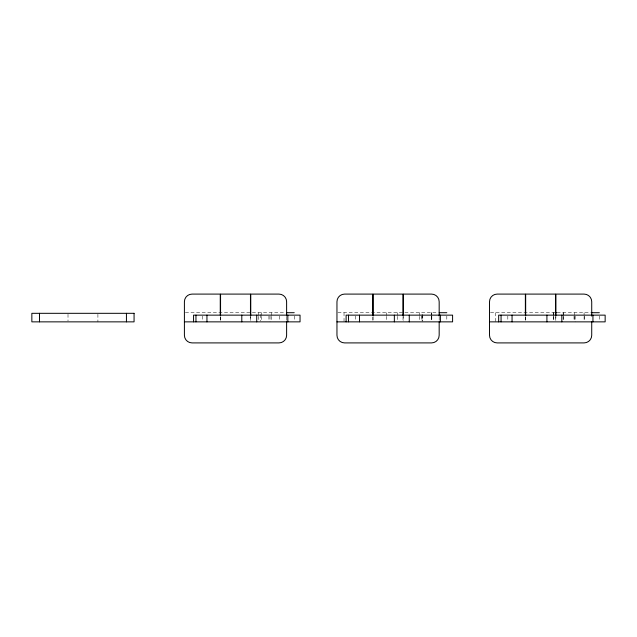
<?xml version="1.0" encoding="UTF-8"?>
<svg xmlns="http://www.w3.org/2000/svg" width="637" height="637" viewBox="0 0 637 637"><rect width="100%" height="100%" fill="white"/><g stroke="black" fill="none" stroke-linecap="round" stroke-linejoin="round"><path stroke-width="0.48" stroke-dasharray="3.19 2.39" d="M185.375 312.703L284.707 312.703M337.928 312.703L438.216 312.703M490.474 312.703L554.453 312.703M557.12 312.703L590.77 312.703M599.369 316.103L599.353 320.944M584.376 316.103L584.376 320.897M584.097 312.703L584.097 315.45M584.097 316.366L584.097 321.86M575.147 316.103L575.147 321.86M574.526 312.703L574.526 315.45M574.526 316.366L574.526 321.86M574.041 316.103L574.041 320.897M563.626 312.703L563.626 315.45M563.626 316.366L563.626 321.86M563.156 312.703L563.156 315.45M563.156 316.366L563.156 321.86M555.878 315.14L555.878 320.944M555.568 316.9L555.568 320.865M553.72 312.703L553.72 315.45M553.72 316.366L553.72 321.86M553.561 312.703L553.561 315.45M553.561 316.366L553.561 321.86M525.668 316.9L525.668 320.865M525.366 317.059L525.366 321.86M507.816 316.103L507.816 320.897M495.506 312.703L495.506 321.86M446.816 316.103L446.8 320.944M439.172 317.059L439.172 321.86M431.814 316.103L431.814 320.897M431.544 312.703L431.544 315.45M431.544 316.366L431.544 321.86M431.313 312.703L431.313 315.45M431.313 316.366L431.313 321.86M422.777 314.535L422.777 320.944M422.594 316.103L422.594 321.86M422.1 314.535L422.1 320.944M421.487 316.103L421.487 320.897M419.759 312.703L419.759 315.45M419.759 316.366L419.759 321.86M403.317 315.14L403.317 320.944M403.014 316.9L403.014 320.865M397.56 312.703L397.56 315.45M397.56 316.366L397.56 321.86M386.333 312.703L386.333 315.45M386.333 316.366L386.333 321.86M373.115 316.9L373.115 320.865M372.812 317.059L372.812 321.86M355.263 316.103L355.263 320.897M344.028 312.703L344.028 321.86M294.262 316.103L294.246 320.944M286.618 317.059L286.618 321.86M279.261 316.103L279.261 320.897M271.362 312.703L271.362 315.45M271.362 316.366L271.362 321.86M270.04 316.103L270.04 321.86M268.933 316.103L268.933 320.897M261.274 312.703L261.274 315.45M261.274 316.366L261.274 320.944M260.246 314.535L260.246 320.944M258.28 312.703L258.28 315.45M258.28 316.366L258.28 320.944M250.763 315.14L250.763 320.944M250.46 316.9L250.46 320.865M220.561 316.9L220.561 320.865M220.259 317.059L220.259 321.86M202.709 316.103L202.709 320.897M97.907 314.264L97.907 321.86M68.008 314.264L68.008 320.905"/><path stroke-width="0.96" d="M286.618 312.703L294.246 312.703M439.172 312.703L446.8 312.703M554.994 312.703L556.523 312.703M591.725 312.703L599.353 312.703M184.404 321.86L300.043 321.86L300.043 315.14L193.56 315.14L193.56 321.86M336.957 321.86L452.596 321.86L452.596 315.14L346.114 315.14L346.114 321.86M489.511 321.86L605.15 321.86L605.15 315.14L498.667 315.14L498.667 321.86M592.943 315.14L592.943 321.86M591.725 316.103L591.725 301.715A7.628 7.628 0 0 0 584.097 294.095L555.878 294.095L555.878 315.45M591.725 321.86L591.725 335.285A7.628 7.628 0 0 1 584.097 342.905L497.139 342.905A7.628 7.628 0 0 1 489.511 335.285L489.511 301.715A7.628 7.628 0 0 1 497.139 294.095L525.366 294.095L525.366 315.14M561.826 315.14L561.826 321.86M555.568 315.904L555.568 294.095L525.668 294.095L525.668 315.904M546.912 315.14L546.912 321.86M512.06 315.14L512.06 321.86M501.064 315.14L501.064 321.86M440.39 315.14L440.39 321.86M439.172 316.103L439.172 301.715A7.628 7.628 0 0 0 431.544 294.095L403.317 294.095L403.317 315.14M439.172 321.86L439.172 335.285A7.628 7.628 0 0 1 431.544 342.905L344.585 342.905A7.628 7.628 0 0 1 336.957 335.285L336.957 301.715A7.628 7.628 0 0 1 344.585 294.095L372.812 294.095L372.812 315.45M409.272 315.14L409.272 321.86M403.014 315.904L403.014 294.095L373.115 294.095L373.115 315.904M394.351 315.14L394.351 321.86M359.507 315.14L359.507 321.86M348.511 315.14L348.511 321.86M287.836 315.14L287.836 321.86M286.618 316.103L286.618 301.715A7.628 7.628 0 0 0 278.99 294.095L250.763 294.095L250.763 315.45M286.618 321.86L286.618 335.285A7.628 7.628 0 0 1 278.99 342.905L192.032 342.905A7.628 7.628 0 0 1 184.404 335.285L184.404 301.715A7.628 7.628 0 0 1 192.032 294.095L220.259 294.095L220.259 315.14M256.719 315.14L256.719 321.86M250.46 315.904L250.46 294.095L220.561 294.095L220.561 315.904M241.797 315.14L241.797 321.86M206.945 315.14L206.945 321.86M195.957 315.14L195.957 321.86M126.437 313.316L126.437 321.86M39.478 313.316L39.478 321.86M134.065 313.316L31.85 313.316L31.85 321.86L134.065 321.86L134.065 313.316"/></g></svg>
